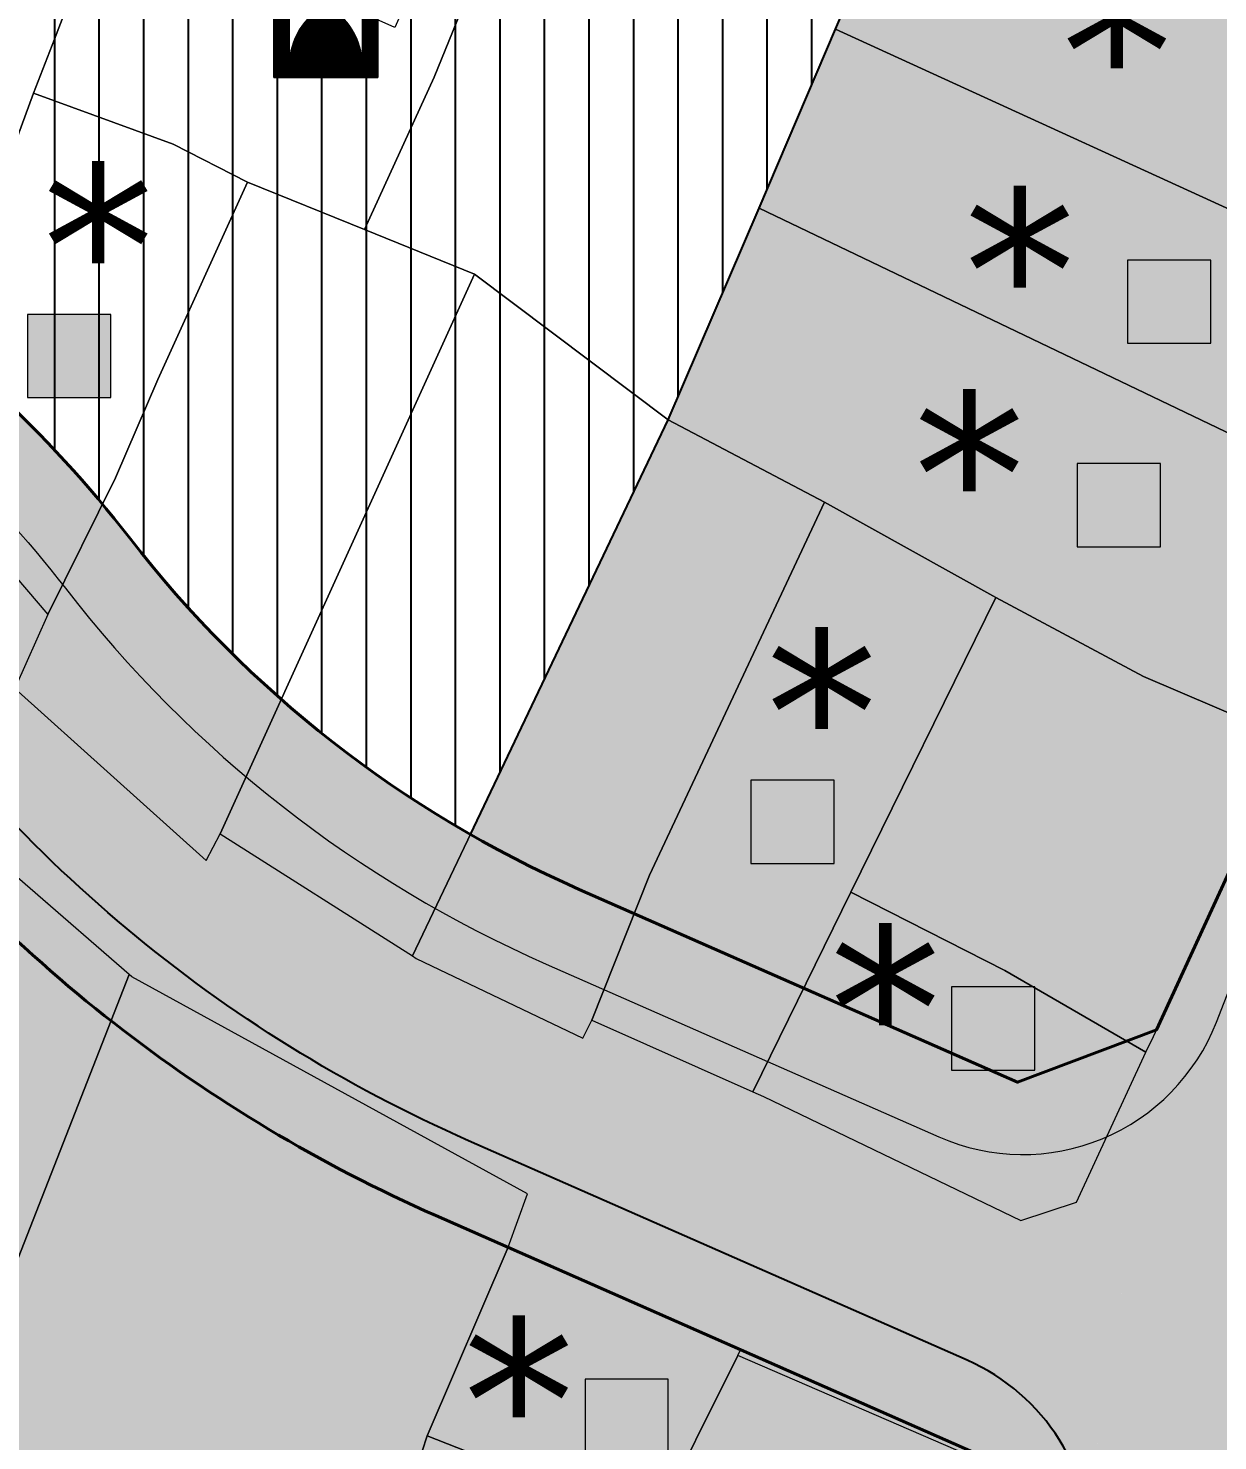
# Model space of a CAD drawing. Header units: inches. Extents: x 733725 to 1472938, y 4017711 to 8040520.
# Drawn here: x 736104.61 to 736144.67, y 4019111.82 to 4019159.4 of the extents above; entities that cross this region are included whole.
import ezdxf

# ---------------------------------------------------------------- set-up
doc = ezdxf.new("R2010")
doc.units = ezdxf.units.IN
doc.header["$MEASUREMENT"] = 0
for name, color, linetype, lineweight in [('H-ASPHALT', 252, 'Continuous', 13), ('H-MASKOONI-EGHAMATI', 40, 'Continuous', 18), ('H-MOJOOD-AMOOZESH', 151, 'Continuous', 25), ('H-PYADERO', 9, 'Continuous', 15), ('H-SANGFARSH', 151, 'Continuous', 15), ('LABE ASPHALT', 7, 'Continuous', 15), ('SYMBOL', 7, 'Continuous', 13), ('TAFKIKE KARBARI', 7, 'Continuous', 40), ('TAFKIKE SABZ', 7, 'Continuous', 25), ('TAFKIKE TAFSILI', 7, 'Continuous', 25), ('VAZE-MOJOOD-IN', 252, 'Continuous', 0)]:
    doc.layers.add(name, color=color, linetype=linetype, lineweight=lineweight)
doc.styles.add('verdana', font='verdana_0.ttf')

# ---------------------------------------------------------------- blocks, each defined once
blk = doc.blocks.new('*X9')
at = {"color": 0}
for p, q in [((734506.3466367106, 4018871.55), (734507.3366367109, 4018871.55)), ((734506.3466367106, 4018871.5), (734507.3366367109, 4018871.5)), ((734506.3466367106, 4018871.45), (734507.3366367109, 4018871.45)), ((734506.3466367106, 4018871.4), (734507.3366367109, 4018871.4)), ((734506.3466367106, 4018871.35), (734507.3366367109, 4018871.35)), ((734506.3466367106, 4018871.299999998), (734507.3366367109, 4018871.299999998)), ((734506.3466367106, 4018871.25), (734507.3366367109, 4018871.25)), ((734506.3466367106, 4018871.2), (734507.3366367109, 4018871.2)), ((734506.3466367106, 4018871.149999999), (734507.3366367109, 4018871.149999999)), ((734506.3466367106, 4018871.1), (734507.3366367109, 4018871.1)), ((734506.3466367106, 4018871.05), (734507.3366367109, 4018871.05)), ((734511.9566367107, 4018871.55), (734512.9466367108, 4018871.55)), ((734511.9566367107, 4018871.5), (734512.9466367108, 4018871.5)), ((734511.9566367107, 4018871.45), (734512.9466367108, 4018871.45)), ((734511.9566367107, 4018871.4), (734512.9466367108, 4018871.4)), ((734511.9566367107, 4018871.35), (734512.9466367108, 4018871.35)), ((734511.9566367107, 4018871.299999998), (734512.9466367108, 4018871.299999998)), ((734511.9566367107, 4018871.25), (734512.9466367108, 4018871.25)), ((734511.9566367107, 4018871.2), (734512.9466367108, 4018871.2)), ((734511.9566367107, 4018871.149999999), (734512.9466367108, 4018871.149999999)), ((734511.9566367107, 4018871.1), (734512.9466367108, 4018871.1)), ((734511.9566367107, 4018871.05), (734512.9466367108, 4018871.05)), ((734506.3466367106, 4018871), (734507.3366367109, 4018871)), ((734506.3466367106, 4018870.95), (734507.3366367109, 4018870.95)), ((734506.3466367106, 4018870.9), (734507.3366367109, 4018870.9)), ((734506.3466367106, 4018870.849999998), (734507.3366367109, 4018870.849999998)), ((734506.3466367106, 4018870.8), (734507.3366367109, 4018870.8)), ((734506.3466367106, 4018870.75), (734507.3366367109, 4018870.75)), ((734506.3466367106, 4018870.7), (734507.3366367109, 4018870.7)), ((734506.3466367106, 4018870.650000001), (734507.3366367109, 4018870.650000001)), ((734506.3466367106, 4018870.6), (734507.3366367109, 4018870.6)), ((734506.3466367106, 4018870.549999999), (734507.3366367109, 4018870.549999999)), ((734506.3466367106, 4018870.5), (734507.3366367109, 4018870.5)), ((734506.3466367106, 4018870.45), (734507.3366367109, 4018870.45)), ((734506.3466367106, 4018870.399999999), (734507.3366367109, 4018870.399999999)), ((734506.3466367106, 4018870.35), (734507.3366367109, 4018870.35)), ((734506.3466367106, 4018870.299999999), (734507.3366367109, 4018870.299999999)), ((734506.3466367106, 4018870.249999999), (734507.3366367109, 4018870.249999999)), ((734506.3466367106, 4018870.2), (734507.3366367109, 4018870.2)), ((734506.3466367106, 4018870.15), (734507.3366367109, 4018870.15)), ((734511.9566367107, 4018871), (734512.9466367108, 4018871)), ((734511.9566367107, 4018870.95), (734512.9466367108, 4018870.95)), ((734511.9566367107, 4018870.9), (734512.9466367108, 4018870.9)), ((734511.9566367107, 4018870.849999998), (734512.9466367108, 4018870.849999998)), ((734511.9566367107, 4018870.8), (734512.9466367108, 4018870.8)), ((734511.9566367107, 4018870.75), (734512.9466367108, 4018870.75)), ((734511.9566367107, 4018870.7), (734512.9466367108, 4018870.7)), ((734511.9566367107, 4018870.650000001), (734512.9466367108, 4018870.650000001)), ((734511.9566367107, 4018870.6), (734512.9466367108, 4018870.6)), ((734511.9566367107, 4018870.549999999), (734512.9466367108, 4018870.549999999)), ((734511.9566367107, 4018870.5), (734512.9466367108, 4018870.5)), ((734511.9566367107, 4018870.45), (734512.9466367108, 4018870.45)), ((734511.9566367107, 4018870.399999999), (734512.9466367108, 4018870.399999999)), ((734511.9566367107, 4018870.35), (734512.9466367108, 4018870.35)), ((734511.9566367107, 4018870.299999999), (734512.9466367108, 4018870.299999999)), ((734511.9566367107, 4018870.249999999), (734512.9466367108, 4018870.249999999)), ((734511.9566367107, 4018870.2), (734512.9466367108, 4018870.2)), ((734511.9566367107, 4018870.15), (734512.9466367108, 4018870.15)), ((734506.3466367106, 4018870.1), (734507.3366367109, 4018870.1)), ((734506.3466367106, 4018870.05), (734507.3366367109, 4018870.05)), ((734506.3466367106, 4018870), (734507.3366367109, 4018870)), ((734506.3466367106, 4018869.95), (734507.3366367109, 4018869.95)), ((734506.3466367106, 4018869.900000001), (734507.3366367109, 4018869.900000001)), ((734506.3466367106, 4018869.85), (734507.3366367109, 4018869.85)), ((734506.3466367106, 4018869.8), (734507.3366367109, 4018869.8)), ((734506.3466367106, 4018869.75), (734507.3366367109, 4018869.75)), ((734506.3466367106, 4018869.7), (734507.3366367109, 4018869.7)), ((734506.3466367106, 4018869.65), (734507.3366367109, 4018869.65)), ((734506.3466367106, 4018869.6), (734507.3366367109, 4018869.6)), ((734506.3466367106, 4018869.549999998), (734507.3366367109, 4018869.549999998)), ((734506.3466367106, 4018869.5), (734507.3366367109, 4018869.5)), ((734506.3466367106, 4018869.45), (734507.3366367109, 4018869.45)), ((734506.3466367106, 4018869.4), (734507.3366367109, 4018869.4)), ((734506.3466367106, 4018869.350000001), (734507.3366367109, 4018869.350000001)), ((734506.3466367106, 4018869.3), (734507.3366367109, 4018869.3)), ((734506.3466367106, 4018869.249999998), (734507.3366367109, 4018869.249999998)), ((734509.1151618145, 4018869.249999998), (734510.178336056, 4018869.249999998)), ((734509.1874876398, 4018869.3), (734510.1060171209, 4018869.3)), ((734509.2632015599, 4018869.350000001), (734510.030310882, 4018869.350000001)), ((734509.342653249, 4018869.4), (734509.9508678212, 4018869.4)), ((734509.4262634906, 4018869.45), (734509.867267359, 4018869.45)), ((734509.5145463673, 4018869.5), (734509.7789956828, 4018869.5)), ((734509.6081412691, 4018869.549999998), (734509.6854137715, 4018869.549999998)), ((734511.9566367107, 4018870.1), (734512.9466367108, 4018870.1)), ((734511.9566367107, 4018870.05), (734512.9466367108, 4018870.05)), ((734511.9566367107, 4018870), (734512.9466367108, 4018870)), ((734511.9566367107, 4018869.95), (734512.9466367108, 4018869.95)), ((734511.9566367107, 4018869.900000001), (734512.9466367108, 4018869.900000001)), ((734511.9566367107, 4018869.85), (734512.9466367108, 4018869.85)), ((734511.9566367107, 4018869.8), (734512.9466367108, 4018869.8)), ((734511.9566367107, 4018869.75), (734512.9466367108, 4018869.75)), ((734511.9566367107, 4018869.7), (734512.9466367108, 4018869.7)), ((734511.9566367107, 4018869.65), (734512.9466367108, 4018869.65)), ((734511.9566367107, 4018869.6), (734512.9466367108, 4018869.6)), ((734511.9566367107, 4018869.549999998), (734512.9466367108, 4018869.549999998)), ((734511.9566367107, 4018869.5), (734512.9466367108, 4018869.5)), ((734511.9566367107, 4018869.45), (734512.9466367108, 4018869.45)), ((734511.9566367107, 4018869.4), (734512.9466367108, 4018869.4)), ((734511.9566367107, 4018869.350000001), (734512.9466367108, 4018869.350000001)), ((734511.9566367107, 4018869.3), (734512.9466367108, 4018869.3)), ((734511.9566367107, 4018869.249999998), (734512.9466367108, 4018869.249999998)), ((734506.3466367106, 4018869.2), (734507.3366367109, 4018869.2)), ((734506.3466367106, 4018869.149999999), (734507.3366367109, 4018869.149999999)), ((734506.3466367106, 4018869.099999998), (734507.3366367109, 4018869.099999998)), ((734506.3466367106, 4018869.050000001), (734507.3366367109, 4018869.050000001)), ((734506.3466367106, 4018869), (734507.3366367109, 4018869)), ((734506.3466367106, 4018868.95), (734507.3366367109, 4018868.95)), ((734506.3466367106, 4018868.9), (734507.3366367109, 4018868.9)), ((734506.3466367106, 4018868.85), (734507.3366367109, 4018868.85)), ((734506.3466367106, 4018868.799999999), (734507.3366367109, 4018868.799999999)), ((734506.3466367106, 4018868.75), (734507.3366367109, 4018868.75)), ((734506.3466367106, 4018868.7), (734507.3366367109, 4018868.7)), ((734506.3466367106, 4018868.649999999), (734507.3366367109, 4018868.649999999)), ((734506.3466367106, 4018868.6), (734507.3366367109, 4018868.6)), ((734506.3466367106, 4018868.55), (734507.3366367109, 4018868.55)), ((734506.3466367106, 4018868.5), (734507.3366367109, 4018868.5)), ((734506.3466367106, 4018868.45), (734507.3366367109, 4018868.45)), ((734506.3466367106, 4018868.4), (734507.3366367109, 4018868.4)), ((734506.3466367106, 4018868.349999999), (734507.3366367109, 4018868.349999999)), ((734508.1863768783, 4018868.349999999), (734511.1070588966, 4018868.349999999)), ((734508.2247268452, 4018868.4), (734511.0687108057, 4018868.4)), ((734508.2642875277, 4018868.45), (734511.0291521044, 4018868.45)), ((734508.3051032993, 4018868.5), (734510.9883384281, 4018868.5)), ((734508.347222244, 4018868.55), (734510.9462217006, 4018868.55)), ((734508.3906965919, 4018868.6), (734510.9027497044, 4018868.6)), ((734508.4355832253, 4018868.649999999), (734510.8578655677, 4018868.649999999)), ((734508.4819442645, 4018868.7), (734510.8115071841, 4018868.7)), ((734508.5298477585, 4018868.75), (734510.7636065201, 4018868.75)), ((734508.5793684939, 4018868.799999999), (734510.714088806, 4018868.799999999)), ((734508.6305889551, 4018868.85), (734510.6628715781, 4018868.85)), ((734508.683600473, 4018868.9), (734510.6098635287, 4018868.9)), ((734508.7385045977, 4018868.95), (734510.5549631341, 4018868.95)), ((734508.7954147729, 4018869), (734510.4980569832, 4018869)), ((734508.8544583695, 4018869.050000001), (734510.4390177409, 4018869.050000001)), ((734508.9157792043, 4018869.099999998), (734510.3777016365, 4018869.099999998)), ((734508.9795406733, 4018869.149999999), (734510.3139453254, 4018869.149999999)), ((734509.0459297056, 4018869.2), (734510.2475619436, 4018869.2)), ((734511.9566367107, 4018869.2), (734512.9466367108, 4018869.2)), ((734511.9566367107, 4018869.149999999), (734512.9466367108, 4018869.149999999)), ((734511.9566367107, 4018869.099999998), (734512.9466367108, 4018869.099999998)), ((734511.9566367107, 4018869.050000001), (734512.9466367108, 4018869.050000001)), ((734511.9566367107, 4018869), (734512.9466367108, 4018869)), ((734511.9566367107, 4018868.95), (734512.9466367108, 4018868.95)), ((734511.9566367107, 4018868.9), (734512.9466367108, 4018868.9)), ((734511.9566367107, 4018868.85), (734512.9466367108, 4018868.85)), ((734511.9566367107, 4018868.799999999), (734512.9466367108, 4018868.799999999)), ((734511.9566367107, 4018868.75), (734512.9466367108, 4018868.75)), ((734511.9566367107, 4018868.7), (734512.9466367108, 4018868.7)), ((734511.9566367107, 4018868.649999999), (734512.9466367108, 4018868.649999999)), ((734511.9566367107, 4018868.6), (734512.9466367108, 4018868.6)), ((734511.9566367107, 4018868.55), (734512.9466367108, 4018868.55)), ((734511.9566367107, 4018868.5), (734512.9466367108, 4018868.5)), ((734511.9566367107, 4018868.45), (734512.9466367108, 4018868.45)), ((734511.9566367107, 4018868.4), (734512.9466367108, 4018868.4)), ((734511.9566367107, 4018868.349999999), (734512.9466367108, 4018868.349999999)), ((734506.3466367106, 4018868.299999999), (734507.3366367109, 4018868.299999999)), ((734506.3466367106, 4018868.25), (734507.3366367109, 4018868.25)), ((734506.3466367106, 4018868.2), (734507.3366367109, 4018868.2)), ((734506.3466367106, 4018868.150000001), (734507.3366367109, 4018868.150000001)), ((734506.3466367106, 4018868.1), (734507.3366367109, 4018868.1)), ((734506.3466367106, 4018868.05), (734507.3366367109, 4018868.05)), ((734506.3466367106, 4018868), (734507.3366367109, 4018868)), ((734506.3466367106, 4018867.95), (734507.3366367109, 4018867.95)), ((734506.3466367106, 4018867.9), (734507.3366367109, 4018867.9)), ((734506.3466367106, 4018867.85), (734507.3366367109, 4018867.85)), ((734506.3466367106, 4018867.799999999), (734507.3366367109, 4018867.799999999)), ((734506.3466367106, 4018867.75), (734507.3366367109, 4018867.75)), ((734506.3466367106, 4018867.7), (734507.3366367109, 4018867.7)), ((734506.3466367106, 4018867.65), (734507.3366367109, 4018867.65)), ((734506.3466367106, 4018867.6), (734507.3366367109, 4018867.6)), ((734506.3466367106, 4018867.55), (734507.3366367109, 4018867.55)), ((734506.3466367106, 4018867.499999998), (734507.3366367109, 4018867.499999998)), ((734506.3466367106, 4018867.45), (734507.3366367109, 4018867.45)), ((734507.6674731924, 4018867.45), (734511.625940847, 4018867.45)), ((734507.688948246, 4018867.499999998), (734511.6044665772, 4018867.499999998)), ((734507.7111959447, 4018867.55), (734511.582219699, 4018867.55)), ((734507.7342298276, 4018867.6), (734511.5591866764, 4018867.6)), ((734507.7580642463, 4018867.65), (734511.5353531586, 4018867.65)), ((734507.7827144219, 4018867.7), (734511.5107039267, 4018867.7)), ((734507.8081965053, 4018867.75), (734511.4852228321, 4018867.75)), ((734507.8345276441, 4018867.799999999), (734511.458892729, 4018867.799999999)), ((734507.8617260556, 4018867.85), (734511.4316954033, 4018867.85)), ((734507.889811109, 4018867.9), (734511.4036114878, 4018867.9)), ((734507.9188034143, 4018867.95), (734511.3746203755, 4018867.95)), ((734507.9487249248, 4018868), (734511.3447001169, 4018868)), ((734507.9795990451, 4018868.05), (734511.3138273099, 4018868.05)), ((734508.011450757, 4018868.1), (734511.2819769774, 4018868.1)), ((734508.0443067576, 4018868.150000001), (734511.2491224254, 4018868.150000001)), ((734508.0781956145, 4018868.2), (734511.215235092, 4018868.2)), ((734508.1131479398, 4018868.25), (734511.1802843694, 4018868.25)), ((734508.1491965884, 4018868.299999999), (734511.144237408, 4018868.299999999)), ((734511.9566367107, 4018868.299999999), (734512.9466367108, 4018868.299999999)), ((734511.9566367107, 4018868.25), (734512.9466367108, 4018868.25)), ((734511.9566367107, 4018868.2), (734512.9466367108, 4018868.2)), ((734511.9566367107, 4018868.150000001), (734512.9466367108, 4018868.150000001)), ((734511.9566367107, 4018868.1), (734512.9466367108, 4018868.1)), ((734511.9566367107, 4018868.05), (734512.9466367108, 4018868.05)), ((734511.9566367107, 4018868), (734512.9466367108, 4018868)), ((734511.9566367107, 4018867.95), (734512.9466367108, 4018867.95)), ((734511.9566367107, 4018867.9), (734512.9466367108, 4018867.9)), ((734511.9566367107, 4018867.85), (734512.9466367108, 4018867.85)), ((734511.9566367107, 4018867.799999999), (734512.9466367108, 4018867.799999999)), ((734511.9566367107, 4018867.75), (734512.9466367108, 4018867.75)), ((734511.9566367107, 4018867.7), (734512.9466367108, 4018867.7)), ((734511.9566367107, 4018867.65), (734512.9466367108, 4018867.65)), ((734511.9566367107, 4018867.6), (734512.9466367108, 4018867.6)), ((734511.9566367107, 4018867.55), (734512.9466367108, 4018867.55)), ((734511.9566367107, 4018867.499999998), (734512.9466367108, 4018867.499999998)), ((734511.9566367107, 4018867.45), (734512.9466367108, 4018867.45)), ((734506.3466367106, 4018867.4), (734507.3366367109, 4018867.4)), ((734506.3466367106, 4018867.35), (734507.3366367109, 4018867.35)), ((734506.3466367106, 4018867.300000001), (734507.3366367109, 4018867.300000001)), ((734506.3466367106, 4018867.25), (734507.3366367109, 4018867.25)), ((734506.3466367106, 4018867.2), (734507.3366367109, 4018867.2)), ((734506.3466367106, 4018867.15), (734507.3366367109, 4018867.15)), ((734506.3466367106, 4018867.1), (734507.3366367109, 4018867.1)), ((734506.3466367106, 4018867.049999998), (734507.3366367109, 4018867.049999998)), ((734506.3466367106, 4018867), (734507.3366367109, 4018867)), ((734506.3466367106, 4018866.95), (734507.3366367109, 4018866.95)), ((734506.3466367106, 4018866.899999999), (734507.3366367109, 4018866.899999999)), ((734506.3466367106, 4018866.85), (734507.3366367109, 4018866.85)), ((734506.3466367106, 4018866.8), (734507.3366367109, 4018866.8)), ((734506.3466367106, 4018866.749999999), (734507.3366367109, 4018866.749999999)), ((734506.3466367106, 4018866.7), (734507.3366367109, 4018866.7)), ((734506.3466367106, 4018866.649999999), (734507.3366367109, 4018866.649999999)), ((734506.3466367106, 4018866.599999999), (734507.3366367109, 4018866.599999999)), ((734506.3466367106, 4018866.55), (734507.3366367109, 4018866.55)), ((734507.4014226352, 4018866.55), (734511.8919823722, 4018866.55)), ((734507.410608211, 4018866.599999999), (734511.8827970892, 4018866.599999999)), ((734507.420420572, 4018866.649999999), (734511.8729850416, 4018866.649999999)), ((734507.4308642055, 4018866.7), (734511.862541744, 4018866.7)), ((734507.4419439331, 4018866.749999999), (734511.8514623746, 4018866.749999999)), ((734507.4536649248, 4018866.8), (734511.8397417634, 4018866.8)), ((734507.4660327112, 4018866.85), (734511.8273743814, 4018866.85)), ((734507.4790531971, 4018866.899999999), (734511.8143543238, 4018866.899999999)), ((734507.4927326762, 4018866.95), (734511.8006752975, 4018866.95)), ((734507.507077849, 4018867), (734511.7863306028, 4018867)), ((734507.5220958404, 4018867.049999998), (734511.7713131158, 4018867.049999998)), ((734507.5377942174, 4018867.1), (734511.75561527, 4018867.1)), ((734507.5541810131, 4018867.15), (734511.7392290331, 4018867.15)), ((734507.5712647471, 4018867.2), (734511.722145887, 4018867.2)), ((734507.5890544526, 4018867.25), (734511.7043567984, 4018867.25)), ((734507.6075597029, 4018867.300000001), (734511.6858521961, 4018867.300000001)), ((734507.6267906406, 4018867.35), (734511.6666219386, 4018867.35)), ((734507.6467580098, 4018867.4), (734511.6466552824, 4018867.4)), ((734511.9566367107, 4018867.4), (734512.9466367108, 4018867.4)), ((734511.9566367107, 4018867.35), (734512.9466367108, 4018867.35)), ((734511.9566367107, 4018867.300000001), (734512.9466367108, 4018867.300000001)), ((734511.9566367107, 4018867.25), (734512.9466367108, 4018867.25)), ((734511.9566367107, 4018867.2), (734512.9466367108, 4018867.2)), ((734511.9566367107, 4018867.15), (734512.9466367108, 4018867.15)), ((734511.9566367107, 4018867.1), (734512.9466367108, 4018867.1)), ((734511.9566367107, 4018867.049999998), (734512.9466367108, 4018867.049999998)), ((734511.9566367107, 4018867), (734512.9466367108, 4018867)), ((734511.9566367107, 4018866.95), (734512.9466367108, 4018866.95)), ((734511.9566367107, 4018866.899999999), (734512.9466367108, 4018866.899999999)), ((734511.9566367107, 4018866.85), (734512.9466367108, 4018866.85)), ((734511.9566367107, 4018866.8), (734512.9466367108, 4018866.8)), ((734511.9566367107, 4018866.749999999), (734512.9466367108, 4018866.749999999)), ((734511.9566367107, 4018866.7), (734512.9466367108, 4018866.7)), ((734511.9566367107, 4018866.649999999), (734512.9466367108, 4018866.649999999)), ((734511.9566367107, 4018866.599999999), (734512.9466367108, 4018866.599999999)), ((734511.9566367107, 4018866.55), (734512.9466367108, 4018866.55)), ((734506.3466367106, 4018866.5), (734507.3366367109, 4018866.5)), ((734506.3466367106, 4018866.45), (734507.3366367109, 4018866.45)), ((734506.3466367106, 4018866.4), (734507.3366367109, 4018866.4)), ((734506.3466367106, 4018866.35), (734507.3366367109, 4018866.35)), ((734506.3466367106, 4018866.3), (734507.3366367109, 4018866.3)), ((734506.3466367106, 4018866.25), (734507.3366367109, 4018866.25)), ((734506.3466367106, 4018866.2), (734507.3366367109, 4018866.2)), ((734506.3466367106, 4018866.15), (734507.3366367109, 4018866.15)), ((734506.3466367106, 4018866.1), (734507.3366367109, 4018866.1)), ((734506.3466367106, 4018866.049999997), (734507.3366367109, 4018866.049999997)), ((734506.3466367106, 4018866), (734507.3366367109, 4018866)), ((734506.3466367106, 4018865.95), (734507.3366367109, 4018865.95)), ((734506.3466367106, 4018865.899999998), (734507.3366367109, 4018865.899999998)), ((734506.3466367106, 4018865.85), (734507.3366367109, 4018865.85)), ((734506.3466367106, 4018865.799999999), (734512.9466367108, 4018865.799999999)), ((734506.3466367106, 4018865.749999998), (734512.9466367108, 4018865.749999998)), ((734506.3466367106, 4018865.7), (734512.9466367108, 4018865.7)), ((734506.3466367106, 4018865.65), (734512.9466367108, 4018865.65)), ((734507.3368471948, 4018865.85), (734511.956555793, 4018865.85)), ((734507.3375612955, 4018865.899999998), (734511.9558417142, 4018865.899999998)), ((734507.3388700824, 4018865.95), (734511.9545329676, 4018865.95)), ((734507.3407741112, 4018866), (734511.9526289974, 4018866)), ((734507.3432741917, 4018866.049999997), (734511.9501289945, 4018866.049999997)), ((734507.3463713882, 4018866.1), (734511.9470318933, 4018866.1)), ((734507.3500670246, 4018866.15), (734511.9433363712, 4018866.15)), ((734507.3543626845, 4018866.2), (734511.9390408448, 4018866.2)), ((734507.3592602162, 4018866.25), (734511.9341434654, 4018866.25)), ((734507.3647617358, 4018866.3), (734511.9286421173, 4018866.3)), ((734507.3708696323, 4018866.35), (734511.9225344118, 4018866.35)), ((734507.3775865731, 4018866.4), (734511.9158176816, 4018866.4)), ((734507.3849155095, 4018866.45), (734511.9084889756, 4018866.45)), ((734507.3928596836, 4018866.5), (734511.9005450524, 4018866.5)), ((734511.9566367107, 4018866.5), (734512.9466367108, 4018866.5)), ((734511.9566367107, 4018866.45), (734512.9466367108, 4018866.45)), ((734511.9566367107, 4018866.4), (734512.9466367108, 4018866.4)), ((734511.9566367107, 4018866.35), (734512.9466367108, 4018866.35)), ((734511.9566367107, 4018866.3), (734512.9466367108, 4018866.3)), ((734511.9566367107, 4018866.25), (734512.9466367108, 4018866.25)), ((734511.9566367107, 4018866.2), (734512.9466367108, 4018866.2)), ((734511.9566367107, 4018866.15), (734512.9466367108, 4018866.15)), ((734511.9566367107, 4018866.1), (734512.9466367108, 4018866.1)), ((734511.9566367107, 4018866.049999997), (734512.9466367108, 4018866.049999997)), ((734511.9566367107, 4018866), (734512.9466367108, 4018866)), ((734511.9566367107, 4018865.95), (734512.9466367108, 4018865.95)), ((734511.9566367107, 4018865.899999998), (734512.9466367108, 4018865.899999998)), ((734511.9566367107, 4018865.85), (734512.9466367108, 4018865.85)), ((734506.3466367106, 4018865.6), (734512.9466367108, 4018865.6)), ((734506.3466367106, 4018865.55), (734512.9466367108, 4018865.55)), ((734506.3466367106, 4018865.5), (734512.9466367108, 4018865.5)), ((734506.3466367106, 4018865.449999998), (734512.9466367108, 4018865.449999998)), ((734506.3466367106, 4018865.400000001), (734512.9466367108, 4018865.400000001)), ((734506.3466367106, 4018865.35), (734512.9466367108, 4018865.35)), ((734506.3466367106, 4018865.299999998), (734512.9466367108, 4018865.299999998)), ((734506.3466367106, 4018865.25), (734512.9466367108, 4018865.25)), ((734506.3466367106, 4018865.2), (734512.9466367108, 4018865.2)), ((734506.3466367106, 4018865.15), (734512.9466367108, 4018865.15)), ((734506.3466367106, 4018865.1), (734512.9466367108, 4018865.1)), ((734506.3466367106, 4018865.05), (734512.9466367108, 4018865.05)), ((734506.3466367106, 4018865), (734512.9466367108, 4018865))]:
    blk.add_line(p, q, dxfattribs=at)
blk = doc.blocks.new('HOZE ELMIYE')
at = {"layer": 'SYMBOL', "lineweight": 5}
for p, q in [((-1.748895228651208, 3.580572492623314), (-1.224803860440315, 3.580572492623314)), ((-1.748895228651208, 0.08663004005118599), (-1.748895228651208, 3.580572492623314)), ((-1.224803860440315, 0.08663004005118599), (-1.224803860440315, 3.580572492623314)), ((1.22095585652271, 3.580572492623314), (1.745047224191813, 3.580572492623314)), ((1.22095585652271, 3.580572492623314), (1.22095585652271, 0.08663004005118599)), ((1.745047224191813, 3.580572492623314), (1.745047224191813, 0.08663004005118599)), ((1.745047224191813, 0.08663004005118599), (-1.748895228651208, 0.08663004005118599))]:
    blk.add_line(p, q, dxfattribs=at)
for centre, major_axis, start_param, end_param in [((1.002156234092109, 0.523372845268229), (1.574698584640086, 1.574698584640086), 1.253143357095862, 2.356194490155312), ((-1.006004238551506, 0.523372845268229), (-1.574698584640086, 1.574698584640086), 3.926990817024272, 5.030041950083722)]:
    blk.add_ellipse(centre, major_axis=major_axis, ratio=0.9999999999259342, start_param=start_param, end_param=end_param, dxfattribs=at)
at = {"layer": 'SYMBOL', "lineweight": 5, "xscale": 0.5293852200866864, "yscale": 0.5293852200866864, "zscale": 0.5293852200866864}
blk.add_blockref('*X9', (-388838.5529043663, -2127527.646111379), dxfattribs=at)
blk = doc.blocks.new('SYMBOLL')
at = {"layer": 'SYMBOL', "lineweight": 0}
blk.add_hatch(color=18, dxfattribs=at).paths.add_polyline_path([(1.39583606886637, -1.377632406372332), (1.39583606886637, 1.42545359356353), (-1.407249931162624, 1.42545359356353), (-1.407249931162624, -1.377632406372332)])
at = {"layer": 'SYMBOL', "color": 18, "lineweight": 0}
blk.add_lwpolyline([(-1.407249931162624, -1.377632406372332), (1.39583606886637, -1.377632406372332), (1.39583606886637, 1.42545359356353), (-1.407249931162624, 1.42545359356353)], close=True, dxfattribs=at)

msp = doc.modelspace()

# ---------------------------------------------------------------- hatches: boundary and pattern name
at = {"layer": 'H-ASPHALT'}
h = msp.add_hatch(color=256, dxfattribs=at)
edge = h.paths.add_edge_path()
edge.add_line((736004.1001048381, 4019174.364128655), (735992.4071812097, 4019177.161200672))
edge.add_line((735992.4071812099, 4019177.161200672), (735987.6257556215, 4019178.304968666))
edge.add_line((735987.625755622, 4019178.304968665), (735955.3582745013, 4019187.831709354))
edge.add_arc((735957.3403086332, 4019194.545243498), 6.999999999901982, 156.0065840729012, 253.5518385513157, ccw=False)
edge.add_line((735950.9451632956, 4019197.391665129), (735942.5364313046, 4019178.499501503))
edge.add_arc((735948.9315767805, 4019175.653079813), 7.000000148096375, 73.551645948567, 156.0065840747171, ccw=False)
edge.add_line((735950.9136335216, 4019182.366607436), (735985.9482044796, 4019172.022873012))
edge.add_line((735985.9482044796, 4019172.022873012), (735992.6332287997, 4019170.423743911))
edge.add_line((735992.6332287998, 4019170.423743911), (736007.7093351224, 4019166.81737852))
edge.add_line((736007.7093351223, 4019166.81737852), (736038.2272635694, 4019159.517164619))
edge.add_line((736038.2272635694, 4019159.517164619), (736079.9166704398, 4019148.800508813))
edge.add_arc((736076.4582421025, 4019118.636002536), 30.36211727583707, 45.735921927720824, 83.45946925087748, ccw=False)
edge.add_arc((736094.7236231673, 4019136.325053119), 5.000000000364839, 33.98549289034469, 54.17782245527451, ccw=False)
edge.add_arc((736138.8774119387, 4019166.090896583), 48.24999999909696, 213.9854928897991, 246.2403107206409)
edge.add_line((736119.437415902, 4019121.93040458), (736136.2293201683, 4019114.538400153))
edge.add_arc((736133.4090843499, 4019108.131663861), 6.999999999893667, 0.25111711326940167, 66.24097685874688, ccw=False)
edge.add_arc((736182.9478404787, 4019107.443134008), 42.54490281202197, 155.5125980336521, 179.0313849848982, ccw=False)
edge.add_arc((736138.1031577061, 4019128.463688975), 7.000000000011758, 246.2403107164307, 331.07187887401864, ccw=False)
edge.add_line((736135.2828474012, 4019122.056985473), (736122.0569406035, 4019127.879193606))
edge.add_arc((736138.8774119434, 4019166.090896572), 41.74999999534352, 217.7401810062091, 246.24130803334532, ccw=False)
edge.add_arc((736075.6138535333, 4019117.124355164), 38.2500000041481, 37.74018100471999, 75.58370969903967)
edge.add_line((736085.136774885, 4019154.169955029), (736039.7926141125, 4019165.826099844))
edge.add_line((736039.792614114, 4019165.826099844), (736004.1001048384, 4019174.364128655))
at = {"layer": 'H-MASKOONI-EGHAMATI'}
h = msp.add_hatch(color=256, dxfattribs=at)
h.dxf.hatch_style = 1
h.paths.add_polyline_path([(736147.1053997874, 4019135.457899706), (736150.254497001, 4019143.174091717), (736152.6833997918, 4019150.089099704), (736154.6559966207, 4019155.527842602), (736152.2341500474, 4019161.017347057), (736135.5039998009, 4019167.930999721), (736133.7699997942, 4019164.006199711), (736131.7957997913, 4019159.374899712), (736129.2253997922, 4019153.345199711), (736126.1589997918, 4019146.212099711), (736119.4993610806, 4019132.245791399, 0.0263328545047299), (736123.1642545224, 4019130.396405637), (736137.929759019, 4019123.896447511), (736142.6047121221, 4019125.669809703)])
h = msp.add_hatch(color=256, dxfattribs=at)
h.dxf.hatch_style = 1
edge = h.paths.add_edge_path()
edge.add_line((736161.9277344774, 4019040.477410693), (736167.7686741148, 4019044.335314821))
edge.add_line((736167.7686741152, 4019044.335314821), (736167.8234692932, 4019045.451906357))
edge.add_arc((736141.8547197157, 4019046.726286659), 25.9999999958285, -2.809456949859459, 42.57016785177175)
edge.add_line((736161.0024045235, 4019064.315094643), (736151.5186537632, 4019074.639379866))
edge.add_arc((736186.1317763044, 4019106.434532763), 46.99999999867858, 179.0025396366829, 222.57016785234, ccw=False)
edge.add_line((736139.1388983214, 4019107.252712906), (736136.439589901, 4019111.441171471))
edge.add_line((736136.4395899014, 4019111.441171471), (736118.3339227776, 4019119.411510595))
edge.add_arc((736138.8818967729, 4019166.088919355), 50.99999729285594, 217.7771831484953, 246.2403107197967, ccw=False)
edge.add_arc((736075.6008424303, 4019117.043452486), 29.0621639264567, 37.77718314771227, 48.3603700645985)
edge.add_line((736094.9110021112, 4019138.762732059), (736091.1250002044, 4019137.401637747))
edge.add_line((736091.1250002044, 4019137.401637747), (736083.0539628078, 4019115.167214642))
edge.add_line((736083.0539628081, 4019115.167214642), (736087.547999786, 4019113.665999725))
edge.add_line((736087.5479997857, 4019113.665999724), (736087.2189997855, 4019112.687999723))
edge.add_line((736087.2189997854, 4019112.687999723), (736100.8941104981, 4019108.245665902))
edge.add_line((736100.894110498, 4019108.245665902), (736113.3567396748, 4019103.8511973))
edge.add_line((736113.3567396752, 4019103.8511973), (736111.2123553633, 4019096.968337087))
edge.add_line((736111.2123553636, 4019096.968337087), (736127.612692061, 4019091.27046622))
edge.add_line((736127.6126920609, 4019091.27046622), (736126.7784724395, 4019088.650050666))
edge.add_line((736126.7784724394, 4019088.650050666), (736130.7353310579, 4019087.420807077))
edge.add_line((736130.7353310576, 4019087.420807077), (736127.9550929647, 4019080.154287129))
edge.add_line((736127.9550929647, 4019080.154287129), (736124.7058714882, 4019072.143310331))
edge.add_line((736124.7058714884, 4019072.143310332), (736123.1729667514, 4019072.488863088))
edge.add_line((736123.1729667513, 4019072.488863087), (736117.2717020818, 4019056.997523502))
edge.add_line((736117.2717020814, 4019056.997523502), (736161.9277344774, 4019040.477410693))
at = {"layer": 'H-MOJOOD-AMOOZESH'}
h = msp.add_hatch(dxfattribs=at)
h.set_pattern_fill('_USER,_I', color=256, scale=1.5, angle=89.99999998315808, style=2, pattern_type=0)
h.set_pattern_definition([(89.99999998315808, (-0.001181629486382008, 0.0002160938456654549), (-1.499999999999999, 4.409218545831095e-10), [])])
h.paths.add_polyline_path([(736129.2253997922, 4019153.345199711), (736131.7957997913, 4019159.374899712), (736133.7699997942, 4019164.006199711), (736135.5039997925, 4019167.9309997), (736104.2084368384, 4019180.878460688), (736100.8399997987, 4019173.169999719), (736100.4179997956, 4019172.21399972), (736099.7939997944, 4019170.212999718), (736101.3784997975, 4019169.593899719), (736098.522999791, 4019162.05309972), (736098.2456997959, 4019161.325499723), (736096.5099997963, 4019156.897099721), (736095.9681997937, 4019157.124699722), (736094.663799793, 4019153.649499721), (736094.5949411085, 4019153.466043552, -0.1081137216268658), (736108.0364272175, 4019142.219707644, 0.0983437209118197), (736119.4993610806, 4019132.245791399), (736126.1589997918, 4019146.212099711)])
at = {"layer": 'H-PYADERO'}
h = msp.add_hatch(color=256, dxfattribs=at)
edge = h.paths.add_edge_path()
edge.add_line((736153.3903294574, 4019161.883899158), (736085.4399287793, 4019189.996036438))
edge.add_arc((736047.210868333, 4019097.591821515), 99.99999999279085, 67.52435966801936, 71.9781274364688)
edge.add_line((736078.1488719289, 4019192.685669537), (736017.721968974, 4019212.345066862))
edge.add_arc((736017.4125889386, 4019211.394128381), 1.000000000488544, 71.97812744551828, 152.9435362382185)
edge.add_arc((736017.4125889386, 4019211.394128383), 1.000000000566765, 152.9435363009096, 161.8721294587344)
edge.add_line((736016.4622244416, 4019211.705267136), (736016.3838656209, 4019211.465916841))
edge.add_line((736016.3838656209, 4019211.465916841), (736081.4137471187, 4019190.308978249))
edge.add_line((736081.4137471248, 4019190.308978243), (736135.5039997919, 4019167.930999701))
edge.add_line((736135.5039997897, 4019167.930999699), (736152.2341500473, 4019161.017347057))
edge.add_line((736152.2341500488, 4019161.017347058), (736154.6559966204, 4019155.527842602))
edge.add_line((736154.6559966207, 4019155.527842602), (736152.6833997841, 4019150.089099695))
edge.add_line((736152.6833997844, 4019150.089099694), (736150.2544970019, 4019143.174091721))
edge.add_line((736150.2544970014, 4019143.174091721), (736147.1053997857, 4019135.457899705))
edge.add_line((736147.105399786, 4019135.457899705), (736142.6047121221, 4019125.669809703))
edge.add_line((736142.6047121221, 4019125.669809703), (736137.929759019, 4019123.89644751))
edge.add_line((736137.929759019, 4019123.896447511), (736123.1642545223, 4019130.396405637))
edge.add_arc((736138.8774119383, 4019166.090896583), 38.9999999981808, 217.7401810126354, 246.24031072379069, ccw=False)
edge.add_arc((736075.6138535361, 4019117.124355169), 40.99999999944698, 37.74018101401072, 75.58370970675527)
edge.add_line((736085.8214293597, 4019156.83336417), (736040.454877809, 4019168.49526475))
edge.add_line((736040.4548778082, 4019168.495264748), (736003.931379101, 4019177.232075093))
edge.add_line((736003.9313791008, 4019177.232075094), (736002.4412801974, 4019179.835842614))
edge.add_line((736002.4412801974, 4019179.835842614), (736001.9288754788, 4019178.158089229))
edge.add_arc((736004.7980458946, 4019177.281812374), 3.000000000477403, 163.0167403448076, 256.5479547746847)
edge.add_line((736004.1001515775, 4019174.364117476), (736039.7926141137, 4019165.826099845))
edge.add_line((736039.792614114, 4019165.826099844), (736085.1367748851, 4019154.169955029))
edge.add_arc((736075.6138535333, 4019117.124355164), 38.25000000415006, 37.74018100471989, 75.58370969903967, ccw=False)
edge.add_arc((736138.8774119434, 4019166.090896572), 41.7499999956374, 217.7401810060136, 246.2403107174434)
edge.add_line((736122.0562754762, 4019127.879486396), (736135.2828474011, 4019122.056985473))
edge.add_arc((736138.1031577061, 4019128.463688975), 7.000000000006567, 246.2403107146865, 331.0718788740186)
edge.add_arc((736138.1031577084, 4019128.463688977), 6.999999999791952, 331.0718788556049, 338.6992685494525)
edge.add_line((736144.6249638386, 4019125.920847105), (736156.137309387, 4019155.447372791))
edge.add_arc((736151.4788764352, 4019157.263688412), 5.000000000276527, 338.6992685693695, 427.5243596603848)
h = msp.add_hatch(color=256, dxfattribs=at)
edge = h.paths.add_edge_path()
edge.add_line((736161.0024045031, 4019064.315094643), (736151.5186537461, 4019074.639379862))
edge.add_arc((736186.1317762858, 4019106.434532763), 46.99999999975513, 179.002539638601, 222.5701678562588, ccw=False)
edge.add_line((736139.1388983023, 4019107.252712904), (736136.4395898815, 4019111.441171471))
edge.add_line((736136.4395898818, 4019111.441171471), (736118.3339227553, 4019119.411510595))
edge.add_arc((736138.8818967496, 4019166.088919353), 50.99999729097936, 217.7771831510279, 246.2403107202527, ccw=False)
edge.add_arc((736075.6008424056, 4019117.043452478), 29.06216393336412, 37.77718315191582, 48.36037006908778)
edge.add_line((736094.9110020897, 4019138.762732058), (736091.1250001837, 4019137.401637746))
edge.add_line((736091.1250001835, 4019137.401637746), (736083.0539627899, 4019115.167214646))
edge.add_line((736083.0539627899, 4019115.167214646), (736073.2351997134, 4019088.118085531))
edge.add_line((736073.2351997136, 4019088.118085532), (736072.1013693901, 4019088.537789668))
edge.add_arc((736126.6162598846, 4019071.053819372), 57.25000002663083, 160.0492352117707, 162.2179584041312, ccw=False)
edge.add_line((736072.8020512057, 4019090.588236365), (736074.0835789992, 4019094.118641395))
edge.add_line((736074.0835789992, 4019094.118641395), (736090.0236922539, 4019138.03111574))
edge.add_arc((736094.7236231435, 4019136.325053129), 5.000000000162809, 33.985492885471615, 160.0492353003299, ccw=False)
edge.add_arc((736138.877411915, 4019166.090896593), 48.24999999935593, 213.9854928897908, 246.2403107212424)
edge.add_line((736119.4374158783, 4019121.930404588), (736136.2293946312, 4019114.538367372))
edge.add_arc((736133.4090843247, 4019108.131663869), 7.000000000091653, -1.8437010960473117, 66.24031071745293, ccw=False)
edge.add_arc((736186.1317762709, 4019106.434532768), 45.75000000017963, 178.1562989090745, 222.5701678764335)
edge.add_line((736152.4392155106, 4019075.484995623), (736161.922966255, 4019065.160710427))
edge.add_arc((736141.8547196821, 4019046.726286666), 27.24999999921588, -3.0668746004711807, 42.57016787066101, ccw=False)
edge.add_arc((736168.0671236129, 4019045.321872219), 1.000000003231912, -92.80945692544418, -3.066874579946898, ccw=False)
edge.add_line((736168.0181089845, 4019044.323074155), (736167.7686740962, 4019044.335314825))
edge.add_line((736167.7686740961, 4019044.335314825), (736167.8234692743, 4019045.451906335))
edge.add_arc((736141.8547196952, 4019046.726286656), 25.99999999768044, -2.80945699503642, 42.57016785671337)
at = {"layer": 'H-SANGFARSH'}
h = msp.add_hatch(color=256, dxfattribs=at)
edge = h.paths.add_edge_path()
edge.add_line((736083.8426478934, 4019069.364312852), (736074.6253264267, 4019072.774181179))
edge.add_arc((736077.0540499021, 4019079.339339384), 6.999999997909295, 174.6747076465289, 249.6984822139813, ccw=False)
edge.add_line((736070.084263124, 4019079.989010265), (736067.7304032322, 4019061.884964277))
edge.add_arc((736074.1480679163, 4019059.089686116), 6.999999999913587, 69.69848219918123, 156.4639840300925, ccw=False)
edge.add_line((736076.5767913936, 4019065.654844321), (736081.638256823, 4019063.782399591))
edge.add_line((736081.6382568232, 4019063.782399591), (736092.0958169957, 4019059.913715688))
edge.add_line((736092.0958169946, 4019059.913715688), (736086.2181445328, 4019046.061669832))
edge.add_line((736086.2181445337, 4019046.061669831), (736091.6671475332, 4019043.542823868))
edge.add_line((736091.6671475344, 4019043.542823869), (736097.7293071161, 4019057.829654761))
edge.add_line((736097.729307116, 4019057.829654761), (736164.6098880846, 4019033.087762503))
edge.add_line((736164.6098880842, 4019033.087762503), (736165.0759439754, 4019032.915349158))
edge.add_arc((736162.6472204737, 4019026.350190957), 7.000000002241273, 7.522589694693124, 69.69848198631013, ccw=False)
edge.add_line((736169.5869737337, 4019027.266610472), (736170.4219387984, 4019020.943314889))
edge.add_line((736170.4219387984, 4019020.943314889), (736175.8746075534, 4019021.663317275))
edge.add_line((736175.8746075542, 4019021.663317276), (736174.0808378817, 4019035.247760889))
edge.add_line((736174.0808378817, 4019035.247760889), (736174.5653562015, 4019045.121057624))
edge.add_line((736174.5653562015, 4019045.121057624), (736174.5653719773, 4019045.121379083))
edge.add_arc((736141.8547197129, 4019046.726286657), 32.74999999702151, 357.1911061148049, 402.5701679003639)
edge.add_line((736165.9734380604, 4019068.881419813), (736156.4896873323, 4019079.205704988))
edge.add_arc((736186.1317762951, 4019106.434532763), 40.24999999975459, 158.6993392629638, 222.5701678996313, ccw=False)
edge.add_line((736148.6313729966, 4019121.055827245), (736161.253056081, 4019153.427549264))
edge.add_arc((736165.9114890317, 4019151.611233645), 4.999999999274509, 68.81558782792808, 158.699268587802, ccw=False)
edge.add_line((736167.7183435801, 4019156.273344393), (736153.3903294583, 4019161.883899159))
edge.add_arc((736151.4788764361, 4019157.263688413), 4.999999999987486, -21.300731432084376, 67.52435967024638, ccw=False)
edge.add_line((736156.1373093869, 4019155.447372791), (736144.6249638395, 4019125.920847106))
edge.add_arc((736138.1031383532, 4019128.463639334), 6.999999999585778, 331.0715657617233, 338.69970468096676, ccw=False)
edge.add_arc((736182.9478458269, 4019107.44314575), 42.54490281199131, 155.5127384145379, 179.0317269114641)
edge.add_arc((736133.4090843499, 4019108.131663865), 7.000000000026863, -1.8437011398107757, 0.2491352913725109, ccw=False)
edge.add_arc((736186.1317762933, 4019106.434532758), 45.74999999947133, 178.1562989080688, 222.5702715775016)
edge.add_line((736152.4392715516, 4019075.484934632), (736161.9229662791, 4019065.160710416))
edge.add_arc((736141.8546759239, 4019046.726334317), 27.24999999871198, -3.046365492012683, 42.570031793854525, ccw=False)
edge.add_arc((736168.0671236371, 4019045.32187221), 1.000000003732944, 267.1905438579777, 357.49460027603624, ccw=False)
edge.add_line((736168.0181090231, 4019044.323074145), (736167.7686741211, 4019044.335314813))
edge.add_line((736167.7686741208, 4019044.335314813), (736161.9277344837, 4019040.477410684))
edge.add_line((736161.9277344835, 4019040.477410684), (736083.8426478931, 4019069.364312851))

# ---------------------------------------------------------------- linework, layer by layer
at = {"layer": 'LABE ASPHALT'}
for points in [[(736002.4412801969, 4019179.835842611), (736001.9288754789, 4019178.158089229, 0.4323775974501932), (736004.1001048381, 4019174.364128655), (736004.1001048381, 4019174.364128655), (736039.792614114, 4019165.826099844), (736085.1367748869, 4019154.169955027, -0.1666408351956104), (736105.8617423954, 4019140.536482785, 0.1250047046897066), (736122.0569406035, 4019127.879193606), (736135.2828474022, 4019122.056985471, 0.426840234329104), (736144.6249638386, 4019125.920847105), (736144.6249638386, 4019125.920847105), (736156.1373093869, 4019155.447372791, 0.4082201598891615), (736153.3903294583, 4019161.883899159), (736153.3903294583, 4019161.883899159), (736085.4399287766, 4019189.996036439), (736085.4399287766, 4019189.996036439, 0.0194356746089185), (736078.1488719294, 4019192.685669537), (736016.5865000524, 4019212.714482364), (736016.5865000524, 4019212.714482364, 0.3888277485717704), (736012.8975009494, 4019211.035403524), (736012.8975009485, 4019211.035403523), (736012.2880754364, 4019209.601915033)], [(736167.7686741087, 4019044.335314817), (736168.0181090073, 4019044.323074146, 0.4128982668912953), (736169.0656914092, 4019045.268370704), (736169.0656914092, 4019045.268370702, 0.201803574551685), (736161.922966274, 4019065.160710422), (736161.9229662749, 4019065.160710421), (736152.4392155395, 4019075.484995609), (736152.4392155423, 4019075.484995605, -0.1962550448239171), (736140.4054605314, 4019107.906452151), (736140.4054605314, 4019107.906452151, 0.3061315609270024), (736136.2293946543, 4019114.538367364), (736136.2293946552, 4019114.538367363), (736119.437415902, 4019121.93040458, -0.1416748259092537), (736098.8695188272, 4019139.119967999, 0.6131834262561612), (736090.0236922782, 4019138.031115733), (736090.0236922782, 4019138.031115733), (736074.0835790201, 4019094.118641388)]]:
    msp.add_lwpolyline(points, format="xyb", dxfattribs=at)
at = {"layer": 'TAFKIKE KARBARI'}
msp.add_lwpolyline([(736135.5039997897, 4019167.930999699), (736081.4137471202, 4019190.308978246), (736016.3838656251, 4019211.465916838), (736012.2880754378, 4019209.601915033), (736009.6056630989, 4019203.293994392), (736002.4412802011, 4019179.835842609), (736003.9313791008, 4019177.232075094), (736040.4548778082, 4019168.495264748), (736085.8214293597, 4019156.83336417, -0.1666408352761834), (736108.0364272166, 4019142.219707645, 0.1250002850187132), (736123.1642545224, 4019130.396405637), (736137.929759019, 4019123.896447511), (736142.6047121221, 4019125.669809703), (736147.1053997874, 4019135.457899706), (736150.254497001, 4019143.174091717), (736152.6833997918, 4019150.089099704), (736154.6559966207, 4019155.527842602), (736152.2341500474, 4019161.017347057), (736135.5039998009, 4019167.930999721)], format="xyb", dxfattribs=at)
msp.add_lwpolyline([(736083.0539628016, 4019115.167214643), (736073.2351997243, 4019088.118085527), (736104.1570904506, 4019076.605395419), (736104.157094372, 4019076.605406931), (736099.3855304695, 4019063.614357925), (736161.9277344723, 4019040.477410689), (736167.7686741087, 4019044.335314817), (736167.8234692877, 4019045.451906356, 0.2006349006421257), (736161.0024045072, 4019064.315094649), (736151.5186537732, 4019074.639379839, -0.1924231649654465), (736139.1388983144, 4019107.252712901), (736136.4395898934, 4019111.441171466), (736118.3339129556, 4019119.41151491, -0.1248362793162259), (736098.5715461345, 4019134.846714626, 0.0462106818915824), (736094.9110021023, 4019138.762732054), (736091.1250001956, 4019137.401637741)], format="xyb", close=True, dxfattribs=at)
at = {"layer": 'TAFKIKE SABZ'}
msp.add_lwpolyline([(736167.7686740961, 4019044.335314821), (736168.0181089956, 4019044.323074151, 0.4128982668912953), (736169.0656913971, 4019045.268370708), (736169.0656913975, 4019045.268370707, 0.201803574551685), (736161.9229662619, 4019065.160710428), (736161.9229662642, 4019065.160710425), (736152.4392155265, 4019075.484995615), (736152.4392155311, 4019075.484995612, -0.1962550448239171), (736140.4054605202, 4019107.906452155), (736140.4054605202, 4019107.906452155, 0.3061315609270024), (736136.2293946422, 4019114.538367368), (736136.2293946426, 4019114.538367367), (736119.4374158895, 4019121.930404584, -0.1416748259092537), (736098.869518816, 4019139.119968003, 0.6131834262561612), (736090.0236922661, 4019138.031115737), (736090.0236922661, 4019138.031115737), (736074.0835790108, 4019094.11864139), (736072.8022091328, 4019090.588671384, 0.0094651436683146), (736072.1013694014, 4019088.537789663, 0.0094651436683146)], format="xyb", dxfattribs=at)
at = {"layer": 'TAFKIKE TAFSILI'}
msp.add_lwpolyline([(736119.4995830967, 4019132.246257), (736126.1589997918, 4019146.212099711), (736129.2253997922, 4019153.345199711), (736131.7957997913, 4019159.374899712), (736133.7699997942, 4019164.006199711), (736135.5039997962, 4019167.930999711)], dxfattribs=at)
at = {"layer": 'VAZE-MOJOOD-IN'}
for points in [[(736135.8360479285, 4019168.936959668), (736124.7740479228, 4019173.836959673), (736120.712647927, 4019163.754159674), (736118.6530479258, 4019158.667959668), (736118.2830479243, 4019157.749959664), (736115.9300479293, 4019152.62495967), (736119.6410479253, 4019151.120959666), (736126.1590479201, 4019146.212059665), (736129.2254479252, 4019153.345159662), (736131.7958479245, 4019159.37485967), (736133.7700479233, 4019164.006159669), (736135.5040479222, 4019167.93095967), (736135.8360479285, 4019168.936959668)], [(736108.4620479287, 4019166.818959664), (736101.3785479238, 4019169.59385967), (736098.5230479261, 4019162.053059667), (736098.245747919, 4019161.325459674), (736096.5100479273, 4019156.897059665), (736095.9682479221, 4019157.12465967), (736094.6638479277, 4019153.649459669), (736102.3629479257, 4019150.57625967), (736103.7480479241, 4019154.391959675), (736104.7880479272, 4019157.211959668), (736105.4982479232, 4019159.031759663), (736106.8660479255, 4019162.624959674), (736107.2562479216, 4019163.650959665), (736108.4620479287, 4019166.818959664)], [(736154.696047931, 4019159.999959663), (736135.5040479222, 4019167.93095967), (736133.7700479233, 4019164.006159669), (736131.7958479245, 4019159.37485967), (736148.7847479286, 4019151.597059662), (736152.685447925, 4019150.094459667), (736155.5860479268, 4019158.091959666), (736154.696047931, 4019159.999959663)], [(736120.712647927, 4019163.754159674), (736119.1725479206, 4019164.411959667), (736116.9515479298, 4019159.429559667), (736113.0961479293, 4019161.155459665), (736112.1140479217, 4019161.594959671), (736107.2562479216, 4019163.650959665), (736106.8660479255, 4019162.624959674), (736105.4982479232, 4019159.031759663), (736104.7880479272, 4019157.211959668), (736109.4900479252, 4019155.501959672), (736111.989047925, 4019154.221959673), (736115.9300479293, 4019152.62495967), (736118.2830479243, 4019157.749959664), (736118.6530479258, 4019158.667959668), (736120.712647927, 4019163.754159674)], [(736152.685447925, 4019150.094459667), (736148.7847479286, 4019151.597059662), (736131.7958479245, 4019159.37485967), (736129.2254479252, 4019153.345159662), (736144.9247479269, 4019145.819059671), (736150.2545479242, 4019143.17405967), (736152.3000479221, 4019149.031959668), (736152.6834479305, 4019150.089059672), (736152.685447925, 4019150.094459667)], [(736111.989047925, 4019154.221959673), (736109.4900479252, 4019155.501959672), (736104.7880479272, 4019157.211959668), (736103.7480479241, 4019154.391959675), (736102.3629479257, 4019150.57625967), (736101.1668479276, 4019147.630259674), (736100.0979479284, 4019144.997759667), (736100.0826479254, 4019145.002959675), (736102.3110479278, 4019143.105959664), (736105.2740479243, 4019139.651959672), (736107.5445479213, 4019144.26255967), (736108.9720479281, 4019147.570959666), (736111.989047925, 4019154.221959673)], [(736115.9300479293, 4019152.62495967), (736111.989047925, 4019154.221959673), (736108.9720479281, 4019147.570959666), (736107.5445479213, 4019144.26255967), (736105.2740479243, 4019139.651959672), (736104.1530479257, 4019137.165959666), (736110.5990479214, 4019131.373959668), (736111.0720479276, 4019132.271959669), (736119.6410479253, 4019151.120959666), (736115.9300479293, 4019152.62495967)], [(736150.2545479242, 4019143.17405967), (736144.9247479269, 4019145.819059671), (736129.2254479252, 4019153.345159662), (736126.1590479201, 4019146.212059665), (736131.4250479224, 4019143.444059674), (736137.1950479241, 4019140.221959667), (736142.1740479296, 4019137.561959669), (736147.1054479257, 4019135.457859669), (736147.2250479255, 4019135.717959671), (736149.9340479304, 4019142.255959666), (736150.2545479242, 4019143.17405967)], [(736126.1590479201, 4019146.212059665), (736119.6410479253, 4019151.120959666), (736111.0720479276, 4019132.271959669), (736117.5482479273, 4019128.153859661), (736126.1590479201, 4019146.212059665)], [(736131.4250479224, 4019143.444059674), (736126.1590479201, 4019146.212059665), (736117.5482479273, 4019128.153859661), (736117.6770479261, 4019128.071959664), (736123.2870479207, 4019125.382959664), (736123.5910479232, 4019125.99495966), (736125.5320479223, 4019130.869959672), (736131.4250479224, 4019143.444059674)], [(736137.1950479241, 4019140.221959667), (736131.4250479224, 4019143.444059674), (736125.5320479223, 4019130.869959672), (736123.5910479232, 4019125.99495966), (736129.0100479278, 4019123.580059671), (736132.3120479248, 4019130.30195967), (736137.1950479241, 4019140.221959667)], [(736147.1054479257, 4019135.457859669), (736142.1740479296, 4019137.561959669), (736137.1950479241, 4019140.221959667), (736132.3120479248, 4019130.30195967), (736137.5020479299, 4019127.659959665), (736141.8259479286, 4019125.156859664), (736142.2546479276, 4019124.908359668), (736142.5020479305, 4019125.442959662), (736147.1054479257, 4019135.457859669)], [(736108.0123479239, 4019127.528959664), (736102.4370479292, 4019132.359959663), (736102.2718479213, 4019132.159159667), (736100.0663479272, 4019128.361959668), (736095.7410479251, 4019119.178959661), (736103.446047925, 4019115.907959668), (736108.0123479239, 4019127.528959664)], [(736137.5020479299, 4019127.659959665), (736132.3120479248, 4019130.30195967), (736129.0100479278, 4019123.580059671), (736129.376047925, 4019123.416959662), (736138.0360479311, 4019119.236959668), (736139.9170479301, 4019119.856959667), (736142.2546479276, 4019124.908359668), (736141.8259479286, 4019125.156859664), (736137.5020479299, 4019127.659959665)], [(736121.4260479296, 4019120.14495967), (736108.1000479276, 4019127.452959669), (736108.0123479239, 4019127.528959664), (736103.446047925, 4019115.907959668), (736100.6659479216, 4019108.319759673), (736100.8960479207, 4019108.244959661), (736115.17804793, 4019103.208959666), (736118.0484479294, 4019111.985159671), (736120.768047926, 4019118.339959666), (736121.4260479296, 4019120.14495967)], [(736128.5040479243, 4019114.694659673), (736128.6024479285, 4019114.891159662), (736120.768047926, 4019118.339959666), (736118.0484479294, 4019111.985159671), (736125.665047924, 4019108.986959671), (736128.5040479243, 4019114.694659673)], [(736136.3200479279, 4019105.952959662), (736137.2200479279, 4019109.443959664), (736136.2620479277, 4019111.333959666), (736128.5040479243, 4019114.694659673), (736125.665047924, 4019108.986959671), (736129.8240479255, 4019107.825959668), (736132.3950479281, 4019106.477959664), (736136.3200479279, 4019105.952959662)], [(736125.665047924, 4019108.986959671), (736118.0484479294, 4019111.985159671), (736115.17804793, 4019103.208959666), (736121.3447479274, 4019101.26695967), (736122.2498479253, 4019100.964959669), (736125.665047924, 4019108.986959671)]]:
    msp.add_lwpolyline(points, close=True, dxfattribs=at)

# ---------------------------------------------------------------- block references
at = {"layer": 'SYMBOL', "rotation": 359.999999983158}
for name, p in [('HOZE ELMIYE', (736114.6327966247, 4019157.656359767)), ('SYMBOLL', (736143.042324475, 4019150.166940053)), ('SYMBOLL', (736105.9917311557, 4019148.33854426)), ('SYMBOLL', (736141.3421253762, 4019143.313285019)), ('SYMBOLL', (736130.3581233108, 4019132.650730422)), ('SYMBOLL', (736137.1147462078, 4019125.68522108)), ('SYMBOLL', (736124.7702354183, 4019112.476361718))]:
    msp.add_blockref(name, p, dxfattribs=at)

# ---------------------------------------------------------------- texts
at = {"layer": 'SYMBOL', "color": 18, "style": 'verdana'}
for p in [(736139.3872285993, 4019155.897468434), (736105.0801929296, 4019149.327115756), (736136.1175757768, 4019148.502386361), (736134.417376678, 4019141.648731328), (736129.4465850834, 4019133.639301919), (736131.5884608459, 4019123.659334796), (736119.2439500564, 4019110.450475437)]:
    msp.add_text('*', height=5.5, rotation=359.9999999866598, dxfattribs=at).set_placement(p)

doc.saveas('drawing.dxf')
